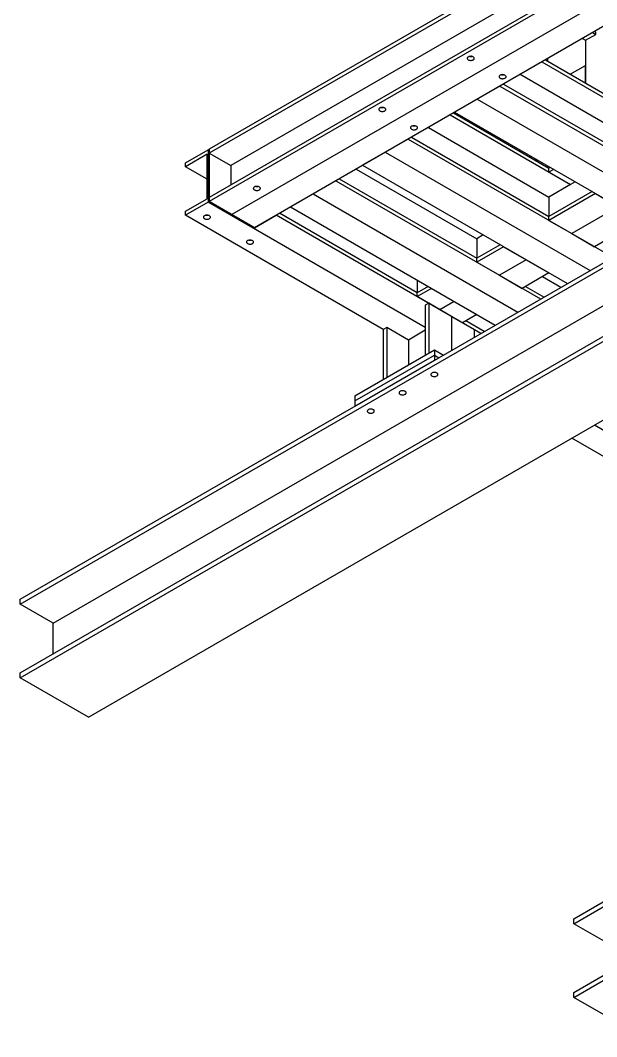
# Model space of a CAD drawing. Header units: millimetres. Extents: x 0 to 16187, y -20471 to 6290.
# Drawn here: x 7647.9 to 7737.7, y 2769.7 to 2928 of the extents above; entities that cross this region are included whole.
import ezdxf

# ---------------------------------------------------------------- set-up
doc = ezdxf.new("R2010")
doc.units = ezdxf.units.MM

msp = doc.modelspace()

# ---------------------------------------------------------------- linework, layer by layer
at = {"color": 7, "linetype": 'Continuous', "lineweight": 25}
for p, q in [((7893.14273, 3032.54954), (7677.29839, 2907.94525)), ((7893.14273, 3031.93714), (7677.29839, 2907.33285)), ((7893.14273, 3028.03879), (7680.67482, 2905.38367)), ((7893.14273, 3024.99654), (7677.29839, 2900.39225)), ((7893.14273, 3024.38413), (7677.29839, 2899.77985)), ((7856.23176, 2998.99384), (7680.83392, 2897.73882)), ((7856.23176, 2994.9118), (7684.36946, 2895.6978)), ((7647.90042, 2837.82282), (7835.81405, 2946.30304)), ((7647.90042, 2837.0471), (7835.81405, 2945.52733)), ((7653.00927, 2834.09783), (7840.9229, 2942.57806)), ((7647.90042, 2826.35042), (7835.81405, 2934.83065)), ((7647.90042, 2825.5747), (7835.81405, 2934.05493)), ((7658.50702, 2819.45164), (7846.42065, 2927.93187)), ((7735.93522, 2924.90339), (7737.52621, 2925.82185)), ((7737.03885, 2926.1032), (7737.52621, 2925.82185)), ((7737.32174, 2926.26651), (7737.52621, 2926.14847)), ((7737.52621, 2925.82185), (7737.52621, 2926.14847)), ((7735.44786, 2925.18474), (7735.93522, 2924.90339)), ((7735.93522, 2924.90339), (7735.93522, 2918.2422)), ((7729.14806, 2921.54794), (7747.93835, 2910.70053)), ((7729.67847, 2921.85414), (7744.56192, 2913.26211)), ((7729.99552, 2922.03717), (7729.99552, 2921.67111)), ((7733.5605, 2919.6131), (7735.93522, 2920.984)), ((7735.93522, 2918.2422), (7735.93522, 2920.984)), ((7725.77162, 2919.59877), (7744.56192, 2908.75136)), ((7723.13667, 2918.07764), (7744.56192, 2905.70911)), ((7722.60625, 2917.77144), (7719.07072, 2915.73042)), ((7722.60625, 2917.77144), (7754.49838, 2899.36051)), ((7719.07072, 2915.73042), (7715.53519, 2913.6894)), ((7719.07072, 2915.73042), (7750.96285, 2897.31949)), ((7714.82914, 2913.28181), (7733.61944, 2902.4344)), ((7715.35956, 2913.58801), (7730.24301, 2904.99598)), ((7715.53519, 2913.6894), (7747.42731, 2895.27847)), ((7715.6059, 2913.64858), (7715.6059, 2913.4458)), ((7717.19689, 2912.73012), (7717.19689, 2912.52734)), ((7711.45271, 2911.33263), (7730.24301, 2900.48522)), ((7708.28734, 2909.50531), (7704.75181, 2907.46429)), ((7708.28734, 2909.50531), (7740.17947, 2891.09437)), ((7708.81776, 2909.81151), (7730.24301, 2897.44298)), ((7673.60375, 2905.81239), (7677.13929, 2907.85341)), ((7676.98019, 2907.14916), (7673.60375, 2905.19998)), ((7676.98019, 2900.20856), (7676.98019, 2907.14916)), ((7677.13929, 2907.85341), (7677.29839, 2907.94525)), ((7677.13929, 2907.85341), (7677.13929, 2899.688)), ((7677.29839, 2907.94525), (7677.29839, 2899.77985)), ((7677.29839, 2907.94525), (7677.29839, 2907.33285)), ((7677.29839, 2907.33285), (7680.67482, 2905.38367)), ((7704.75181, 2907.46429), (7701.21627, 2905.42327)), ((7704.75181, 2907.46429), (7736.64393, 2889.05335)), ((7725.5761, 2907.8929), (7725.5761, 2907.69013)), ((7725.85895, 2907.72962), (7725.85895, 2907.52684)), ((7727.2378, 2906.93362), (7727.2378, 2906.73085)), ((7673.60375, 2905.19998), (7673.60375, 2905.81239)), ((7676.98019, 2903.25081), (7673.60375, 2905.19998)), ((7680.67482, 2905.38367), (7680.67482, 2902.34143)), ((7701.21627, 2905.42327), (7733.1084, 2887.01233)), ((7728.12169, 2906.42337), (7728.12169, 2906.22059)), ((7728.40453, 2906.26008), (7728.40453, 2906.05731)), ((7729.99552, 2905.34163), (7729.99552, 2905.13885)), ((7700.20971, 2904.84219), (7719.00001, 2893.99478)), ((7730.41864, 2905.09737), (7730.24301, 2904.99598)), ((7730.24301, 2904.38357), (7730.24301, 2904.99598)), ((7730.94905, 2904.79116), (7730.24301, 2904.38357)), ((7730.24301, 2904.38357), (7733.61944, 2902.4344)), ((7697.04434, 2903.01486), (7693.50881, 2900.97384)), ((7697.04434, 2903.01486), (7728.93647, 2884.60393)), ((7697.57476, 2903.32107), (7719.00001, 2890.95253)), ((7733.61944, 2902.4344), (7730.24301, 2900.48522)), ((7734.32549, 2902.84199), (7733.61944, 2902.4344)), ((7693.50881, 2900.97384), (7689.97328, 2898.93282)), ((7693.50881, 2900.97384), (7725.40094, 2882.56291)), ((7736.96044, 2901.32087), (7730.24301, 2897.44298)), ((7737.49085, 2901.01466), (7730.24301, 2896.83057)), ((7730.24301, 2900.48522), (7730.24301, 2897.44298)), ((7737.49085, 2901.01466), (7741.02639, 2898.97364)), ((7673.60375, 2898.25938), (7676.98019, 2900.20856)), ((7677.13929, 2899.688), (7673.60375, 2897.64698)), ((7677.29839, 2899.77985), (7677.13929, 2899.688)), ((7710.97435, 2880.15544), (7677.13929, 2899.688)), ((7677.29839, 2900.39225), (7677.29839, 2899.77985)), ((7684.36946, 2895.6978), (7677.29839, 2899.77985)), ((7677.29839, 2899.77985), (7680.83392, 2897.73882)), ((7689.97328, 2898.93282), (7721.8654, 2880.52189)), ((7741.02639, 2898.97364), (7733.77854, 2894.78955)), ((7673.60375, 2897.64698), (7673.60375, 2898.25938)), ((7704.43361, 2879.84928), (7673.60375, 2897.64698)), ((7680.83392, 2897.73882), (7684.36946, 2895.6978)), ((7684.36946, 2895.6978), (7687.74589, 2897.64698)), ((7719.63802, 2879.23605), (7687.74589, 2897.64698)), ((7709.70156, 2885.58465), (7688.27631, 2897.95318)), ((7730.24301, 2896.83057), (7730.24301, 2897.44298)), ((7730.24301, 2896.83057), (7733.77854, 2894.78955)), ((7734.09674, 2788.06274), (7922.01037, 2896.54297)), ((7734.09674, 2787.28703), (7922.01037, 2895.76726)), ((7744.56192, 2896.93262), (7737.31408, 2892.74853)), ((7720.00657, 2894.57586), (7719.00001, 2893.99478)), ((7733.77854, 2894.78955), (7737.31408, 2892.74853)), ((7719.00001, 2893.99478), (7719.00001, 2890.95253)), ((7722.64152, 2893.05473), (7719.00001, 2890.95253)), ((7723.17194, 2892.74853), (7719.00001, 2890.34013)), ((7723.17194, 2892.74853), (7726.70747, 2890.70751)), ((7719.00001, 2890.34013), (7719.00001, 2890.95253)), ((7719.00001, 2890.34013), (7722.53554, 2888.29911)), ((7726.70747, 2890.70751), (7722.53554, 2888.29911)), ((7726.70747, 2890.70751), (7730.24301, 2888.66649)), ((7722.53554, 2888.29911), (7726.07108, 2886.25809)), ((7730.24301, 2888.66649), (7726.07108, 2886.25809)), ((7729.23644, 2888.08541), (7732.10184, 2886.43126)), ((7709.70156, 2887.54393), (7709.70156, 2885.58465)), ((7711.39853, 2886.56429), (7709.70156, 2885.58465)), ((7711.92894, 2886.25809), (7709.70156, 2884.97224)), ((7711.92894, 2886.25809), (7715.46448, 2884.21707)), ((7726.60149, 2886.56429), (7729.46689, 2884.91013)), ((7709.70156, 2884.97224), (7709.70156, 2885.58465)), ((7713.23709, 2882.93122), (7709.70156, 2884.97224)), ((7734.09674, 2776.59034), (7922.01037, 2885.07057)), ((7711.50468, 2883.93132), (7710.97435, 2883.62517)), ((7710.97435, 2883.62517), (7710.97435, 2875.8677)), ((7711.50468, 2883.93132), (7711.50468, 2876.17385)), ((7715.04021, 2881.8903), (7711.50468, 2883.93132)), ((7715.46448, 2884.21707), (7713.23709, 2882.93122)), ((7715.46448, 2884.21707), (7719.00001, 2882.17605)), ((7734.09674, 2775.81463), (7922.01037, 2884.29486)), ((7716.77262, 2880.8902), (7713.23709, 2882.93122)), ((7715.04021, 2881.8903), (7715.04021, 2876.58179)), ((7715.04021, 2881.8903), (7718.57575, 2879.84928)), ((7719.00001, 2882.17605), (7716.77262, 2880.8902)), ((7704.96394, 2880.15544), (7704.43361, 2879.84928)), ((7704.43361, 2879.84928), (7704.43361, 2872.09181)), ((7704.96394, 2880.15544), (7704.96394, 2872.39797)), ((7708.34038, 2878.20626), (7704.96394, 2880.15544)), ((7720.16843, 2879.54225), (7717.30304, 2881.19641)), ((7718.57575, 2879.84928), (7718.57575, 2878.62281)), ((7710.97435, 2879.72682), (7708.34038, 2878.20626)), ((7700.01419, 2869.54054), (7712.38856, 2876.68411)), ((7708.34038, 2878.20626), (7708.34038, 2874.34714)), ((7712.38856, 2876.68411), (7712.38856, 2875.86757)), ((7712.38856, 2876.68411), (7713.803, 2875.86757)), ((7700.01419, 2868.724), (7712.38856, 2875.86757)), ((7712.38856, 2875.86757), (7712.38856, 2875.05103)), ((7712.38856, 2875.86757), (7713.09578, 2875.4593)), ((7700.01419, 2867.90746), (7712.38856, 2875.05103)), ((7700.01419, 2869.54054), (7700.01419, 2868.724)), ((7700.01419, 2868.724), (7700.01419, 2867.90746)), ((7741.83956, 2862.33733), (7737.31741, 2864.94791)), ((7790.62993, 2830.08921), (7733.78187, 2862.90689)), ((7647.90042, 2837.0471), (7647.90042, 2837.82282)), ((7653.00927, 2834.09783), (7647.90042, 2837.0471)), ((7653.00927, 2829.29969), (7653.00927, 2834.09783)), ((7647.90042, 2825.5747), (7647.90042, 2826.35042)), ((7658.50702, 2819.45164), (7647.90042, 2825.5747)), ((7734.09674, 2787.28703), (7734.09674, 2788.06274)), ((7739.20559, 2784.33775), (7734.09674, 2787.28703)), ((7734.09674, 2775.81463), (7734.09674, 2776.59034)), ((7744.70334, 2769.69157), (7734.09674, 2775.81463))]:
    msp.add_line(p, q, dxfattribs=at)
at = {"color": 7, "linetype": 'Continuous', "lineweight": 25, "flags": 128}
for points in [[(7717.67418, 2921.86368), (7717.74988, 2921.8272), (7717.83564, 2921.79911), (7717.92871, 2921.78031), (7718.0261, 2921.77141), (7718.12467, 2921.77268), (7718.22127, 2921.7841), (7718.31279, 2921.80529), (7718.39628, 2921.83558), (7718.46906, 2921.87398), (7718.52879, 2921.91927), (7718.57356, 2921.96999), (7718.60191, 2922.02451), (7718.61295, 2922.08107), (7718.60632, 2922.13787), (7718.58223, 2922.19306), (7718.54145, 2922.24489), (7718.4853, 2922.29168), (7718.41557, 2922.33193), (7718.33452, 2922.36435), (7718.24475, 2922.38789), (7718.14913, 2922.4018), (7718.05075, 2922.40563), (7717.95277, 2922.39925), (7717.85833, 2922.38288), (7717.77048, 2922.35704), (7717.69202, 2922.32256), (7717.6255, 2922.28054), (7717.57304, 2922.23234), (7717.53633, 2922.17951), (7717.51655, 2922.12375), (7717.51434, 2922.06684), (7717.52976, 2922.01062), (7717.56233, 2921.95689), (7717.61099, 2921.90738), (7717.67418, 2921.86368)], [(7722.62393, 2919.00626), (7722.69962, 2918.96978), (7722.78538, 2918.94168), (7722.87845, 2918.92288), (7722.97584, 2918.91398), (7723.07442, 2918.91526), (7723.17102, 2918.92667), (7723.26254, 2918.94787), (7723.34603, 2918.97815), (7723.41881, 2919.01655), (7723.47854, 2919.06184), (7723.5233, 2919.11256), (7723.55166, 2919.16708), (7723.5627, 2919.22364), (7723.55607, 2919.28044), (7723.53198, 2919.33563), (7723.4912, 2919.38746), (7723.43505, 2919.43425), (7723.36532, 2919.4745), (7723.28427, 2919.50692), (7723.19449, 2919.53046), (7723.09888, 2919.54437), (7723.0005, 2919.5482), (7722.90252, 2919.54182), (7722.80808, 2919.52545), (7722.72022, 2919.49961), (7722.64177, 2919.46513), (7722.57525, 2919.42311), (7722.52279, 2919.37491), (7722.48608, 2919.32208), (7722.4663, 2919.26632), (7722.46409, 2919.20941), (7722.47951, 2919.15319), (7722.51208, 2919.09946), (7722.56074, 2919.04995), (7722.62393, 2919.00626)], [(7703.8856, 2913.90371), (7703.96129, 2913.86723), (7704.04705, 2913.83913), (7704.14012, 2913.82033), (7704.23751, 2913.81143), (7704.33609, 2913.81271), (7704.43269, 2913.82412), (7704.52421, 2913.84532), (7704.6077, 2913.8756), (7704.68048, 2913.914), (7704.74021, 2913.95929), (7704.78497, 2914.01001), (7704.81333, 2914.06453), (7704.82437, 2914.12109), (7704.81774, 2914.17789), (7704.79365, 2914.23308), (7704.75287, 2914.28491), (7704.69672, 2914.3317), (7704.62699, 2914.37195), (7704.54594, 2914.40437), (7704.45616, 2914.42791), (7704.36055, 2914.44182), (7704.26217, 2914.44565), (7704.16419, 2914.43927), (7704.06975, 2914.4229), (7703.98189, 2914.39706), (7703.90344, 2914.36258), (7703.83692, 2914.32056), (7703.78446, 2914.27236), (7703.74775, 2914.21953), (7703.72797, 2914.16377), (7703.72576, 2914.10686), (7703.74118, 2914.05064), (7703.77375, 2913.99691), (7703.82241, 2913.9474), (7703.8856, 2913.90371)], [(7708.83535, 2911.04628), (7708.91104, 2911.0098), (7708.9968, 2910.98171), (7709.08987, 2910.9629), (7709.18726, 2910.954), (7709.28584, 2910.95528), (7709.38244, 2910.9667), (7709.47395, 2910.98789), (7709.55744, 2911.01817), (7709.63022, 2911.05658), (7709.68996, 2911.10186), (7709.73472, 2911.15258), (7709.76308, 2911.2071), (7709.77412, 2911.26367), (7709.76749, 2911.32046), (7709.74339, 2911.37566), (7709.70262, 2911.42748), (7709.64646, 2911.47427), (7709.57674, 2911.51452), (7709.49569, 2911.54694), (7709.40591, 2911.57048), (7709.3103, 2911.58439), (7709.21192, 2911.58822), (7709.11393, 2911.58184), (7709.0195, 2911.56547), (7708.93164, 2911.53963), (7708.85319, 2911.50515), (7708.78667, 2911.46313), (7708.73421, 2911.41493), (7708.6975, 2911.3621), (7708.67772, 2911.30634), (7708.6755, 2911.24943), (7708.69093, 2911.19321), (7708.7235, 2911.13948), (7708.77216, 2911.08997), (7708.83535, 2911.04628)], [(7684.35178, 2901.60656), (7684.42747, 2901.57008), (7684.51323, 2901.54199), (7684.6063, 2901.52319), (7684.70369, 2901.51428), (7684.80227, 2901.51556), (7684.89887, 2901.52698), (7684.99038, 2901.54817), (7685.07387, 2901.57845), (7685.14665, 2901.61686), (7685.20638, 2901.66215), (7685.25115, 2901.71286), (7685.27951, 2901.76738), (7685.29055, 2901.82395), (7685.28391, 2901.88074), (7685.25982, 2901.93594), (7685.21904, 2901.98776), (7685.16289, 2902.03455), (7685.09317, 2902.0748), (7685.01212, 2902.10722), (7684.92234, 2902.13076), (7684.82673, 2902.14467), (7684.72835, 2902.1485), (7684.63036, 2902.14213), (7684.53592, 2902.12575), (7684.44807, 2902.09991), (7684.36962, 2902.06543), (7684.30309, 2902.02341), (7684.25063, 2901.97522), (7684.21392, 2901.92239), (7684.19414, 2901.86662), (7684.19193, 2901.80971), (7684.20736, 2901.75349), (7684.23992, 2901.69976), (7684.28859, 2901.65025), (7684.35178, 2901.60656)], [(7676.5736, 2897.11631), (7676.6493, 2897.07983), (7676.73505, 2897.05174), (7676.82812, 2897.03294), (7676.92551, 2897.02404), (7677.02409, 2897.02531), (7677.12069, 2897.03673), (7677.21221, 2897.05792), (7677.2957, 2897.08821), (7677.36848, 2897.12661), (7677.42821, 2897.1719), (7677.47297, 2897.22262), (7677.50133, 2897.27714), (7677.51237, 2897.3337), (7677.50574, 2897.3905), (7677.48165, 2897.44569), (7677.44087, 2897.49752), (7677.38472, 2897.54431), (7677.31499, 2897.58456), (7677.23394, 2897.61698), (7677.14417, 2897.64052), (7677.04855, 2897.65443), (7676.95017, 2897.65825), (7676.85219, 2897.65188), (7676.75775, 2897.63551), (7676.66989, 2897.60967), (7676.59144, 2897.57518), (7676.52492, 2897.53317), (7676.47246, 2897.48497), (7676.43575, 2897.43214), (7676.41597, 2897.37638), (7676.41376, 2897.31947), (7676.42918, 2897.26325), (7676.46175, 2897.20952), (7676.51041, 2897.16001), (7676.5736, 2897.11631)], [(7683.29112, 2893.23838), (7683.36681, 2893.20189), (7683.45257, 2893.1738), (7683.54564, 2893.155), (7683.64303, 2893.1461), (7683.74161, 2893.14738), (7683.83821, 2893.15879), (7683.92972, 2893.17999), (7684.01321, 2893.21027), (7684.08599, 2893.24867), (7684.14572, 2893.29396), (7684.19049, 2893.34468), (7684.21885, 2893.3992), (7684.22989, 2893.45576), (7684.22325, 2893.51256), (7684.19916, 2893.56775), (7684.15838, 2893.61958), (7684.10223, 2893.66637), (7684.03251, 2893.70662), (7683.95146, 2893.73904), (7683.86168, 2893.76258), (7683.76607, 2893.77649), (7683.66769, 2893.78032), (7683.5697, 2893.77394), (7683.47526, 2893.75757), (7683.38741, 2893.73173), (7683.30896, 2893.69725), (7683.24243, 2893.65523), (7683.18997, 2893.60703), (7683.15326, 2893.5542), (7683.13348, 2893.49844), (7683.13127, 2893.44153), (7683.1467, 2893.38531), (7683.17926, 2893.33158), (7683.22792, 2893.28207), (7683.29112, 2893.23838)], [(7712.77747, 2873.07111), (7712.70178, 2873.10759), (7712.61602, 2873.13568), (7712.52295, 2873.15448), (7712.42556, 2873.16339), (7712.32698, 2873.16211), (7712.23038, 2873.15069), (7712.13887, 2873.1295), (7712.05538, 2873.09922), (7711.9826, 2873.06081), (7711.92286, 2873.01552), (7711.8781, 2872.9648), (7711.84974, 2872.91029), (7711.8387, 2872.85372), (7711.84533, 2872.79693), (7711.86943, 2872.74173), (7711.9102, 2872.68991), (7711.96636, 2872.64312), (7712.03608, 2872.60287), (7712.11713, 2872.57045), (7712.20691, 2872.54691), (7712.30252, 2872.533), (7712.4009, 2872.52917), (7712.49889, 2872.53554), (7712.59332, 2872.55191), (7712.68118, 2872.57776), (7712.75963, 2872.61224), (7712.82615, 2872.65426), (7712.87862, 2872.70245), (7712.91532, 2872.75528), (7712.9351, 2872.81105), (7712.93732, 2872.86796), (7712.92189, 2872.92418), (7712.88932, 2872.97791), (7712.84066, 2873.02741), (7712.77747, 2873.07111)], [(7707.82772, 2870.21368), (7707.75203, 2870.25016), (7707.66627, 2870.27825), (7707.5732, 2870.29705), (7707.47581, 2870.30596), (7707.37723, 2870.30468), (7707.28063, 2870.29326), (7707.18912, 2870.27207), (7707.10563, 2870.24179), (7707.03285, 2870.20338), (7706.97312, 2870.15809), (7706.92835, 2870.10738), (7706.89999, 2870.05286), (7706.88895, 2869.99629), (7706.89559, 2869.9395), (7706.91968, 2869.8843), (7706.96046, 2869.83248), (7707.01661, 2869.78569), (7707.08633, 2869.74544), (7707.16738, 2869.71302), (7707.25716, 2869.68948), (7707.35278, 2869.67557), (7707.45115, 2869.67174), (7707.54914, 2869.67812), (7707.64358, 2869.69449), (7707.73143, 2869.72033), (7707.80988, 2869.75481), (7707.87641, 2869.79683), (7707.92887, 2869.84502), (7707.96558, 2869.89786), (7707.98536, 2869.95362), (7707.98757, 2870.01053), (7707.97214, 2870.06675), (7707.93958, 2870.12048), (7707.89092, 2870.16999), (7707.82772, 2870.21368)], [(7702.87798, 2867.35625), (7702.80228, 2867.39273), (7702.71652, 2867.42083), (7702.62345, 2867.43963), (7702.52606, 2867.44853), (7702.42749, 2867.44725), (7702.33089, 2867.43584), (7702.23937, 2867.41464), (7702.15588, 2867.38436), (7702.0831, 2867.34596), (7702.02337, 2867.30067), (7701.9786, 2867.24995), (7701.95025, 2867.19543), (7701.9392, 2867.13887), (7701.94584, 2867.08207), (7701.96993, 2867.02688), (7702.01071, 2866.97505), (7702.06686, 2866.92826), (7702.13658, 2866.88801), (7702.21764, 2866.85559), (7702.30741, 2866.83205), (7702.40303, 2866.81814), (7702.50141, 2866.81431), (7702.59939, 2866.82069), (7702.69383, 2866.83706), (7702.78168, 2866.8629), (7702.86014, 2866.89738), (7702.92666, 2866.9394), (7702.97912, 2866.9876), (7703.01583, 2867.04043), (7703.03561, 2867.09619), (7703.03782, 2867.1531), (7703.0224, 2867.20932), (7702.98983, 2867.26305), (7702.94117, 2867.31256), (7702.87798, 2867.35625)]]:
    msp.add_lwpolyline(points, dxfattribs=at)
at = {"color": 7, "linetype": 'Continuous', "lineweight": 25}
for centre, radius, start, end in [((7718.06309, 2923.3204), 0.93736, 261.0727219, 278.9272781), ((7723.01284, 2920.46297), 0.93736, 261.0727182, 278.9272818), ((7704.27451, 2915.36042), 0.93736, 261.0727168, 278.9272832), ((7709.22426, 2912.50299), 0.93736, 261.0727182, 278.9272818), ((7684.74069, 2903.06328), 0.93736, 261.0727182, 278.9272818), ((7676.96251, 2898.57366), 0.93798, 261.0787156, 278.9212844), ((7683.68003, 2894.69572), 0.93798, 261.078713, 278.921287)]:
    msp.add_arc(centre, radius, start, end, dxfattribs=at)

doc.saveas('drawing.dxf')
